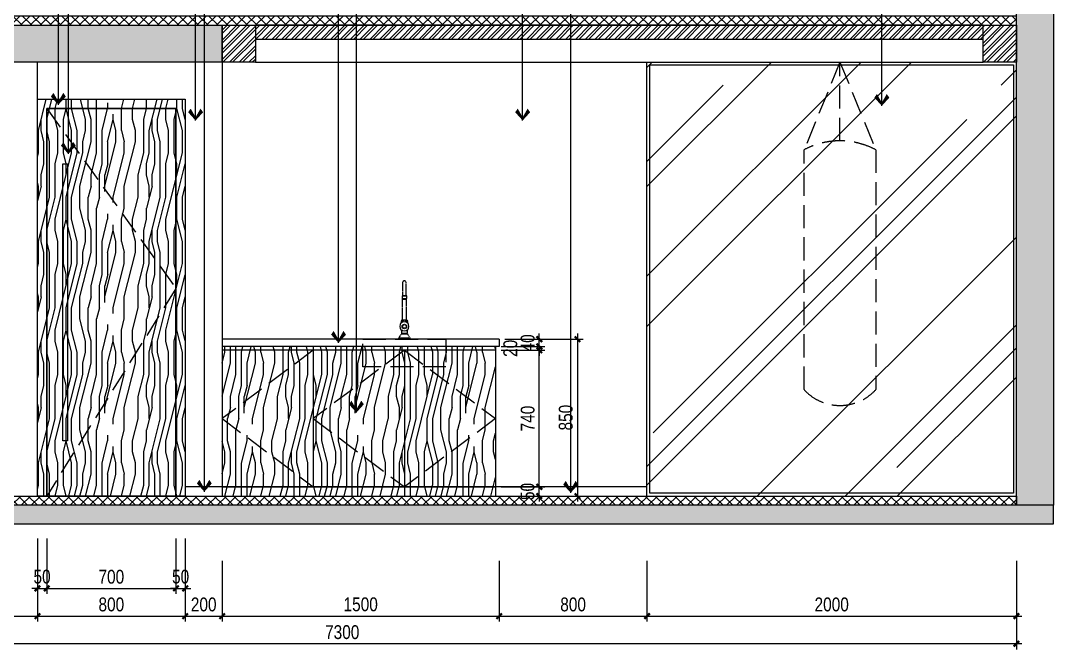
# Model space of a CAD drawing. Extents: x 468514 to 728049, y -74127 to 69080.
# Drawn here: x 510485 to 516076, y 37811 to 41216 of the extents above; entities that cross this region are included whole.
import ezdxf

# ---------------------------------------------------------------- set-up
doc = ezdxf.new("R2010")
doc.units = 0
doc.header["$LTSCALE"] = 500
doc.header["$MEASUREMENT"] = 0
doc.linetypes.add('DASH', pattern=[0.35, 0.25, -0.1])
doc.layers.get('Defpoints').update_dxf_attribs({"color": 229})
for name, color, linetype in [('E 立面填充', 250, 'Continuous'), ('E 立面墙体', 245, 'Continuous'), ('E 立面家具、洁具', 153, 'Continuous'), ('E 立面材料分格线', 8, 'Continuous'), ('E 立面材料类别线', 154, 'Continuous'), ('E 立面标注尺寸', 9, 'Continuous'), ('E 立面装饰完成线', 225, 'Continuous'), ('E 立面门', 107, 'Continuous')]:
    doc.layers.add(name, color=color, linetype=linetype)
doc.styles.add('PDC DIM', font='PMingLiU-ExtB.ttf', dxfattribs={"width": 0.85})
doc.dimstyles.new('PDC-A2', dxfattribs={"dimscale": 0, "dimtxt": 2.5, "dimasz": 1, "dimexe": 1, "dimexo": 1, "dimgap": 0.7, "dimtad": 1, "dimdec": 0, "dimtxsty": 'PDC DIM', "dimblk": 'ARCHTICK', "dimcen": 1, "dimdle": 1, "dimclrd": 8, "dimclre": 8, "dimclrt": 9, "dimadec": 0, "dimazin": 0, "dimtfac": 1, "dimtdec": 0, "dimtix": 1, "dimtmove": 2, "dimatfit": 3, "dimldrblk": 'PDC A2 T R', "dimfxl": 10, "dimfxlon": 1, "dimarcsym": 0})

# ---------------------------------------------------------------- blocks, each defined once
blk = doc.blocks.new('tap2_elev1')
at = {"linetype": 'ByBlock'}
for points in [[(7968427, -725742), (7968427, -723964, 1), (7967919, -723964), (7967919, -725742)], [(7968562, -729446, 0.6117894), (7968485, -729089), (7967860, -729089, 0.6117894), (7967783, -729446)], [(7967775, -729439, 0.0763619), (7967839, -729405, 0.1063697), (7967890, -729348, 0.1292533), (7967906, -729287, 0.1292533), (7967890, -729226, 0.1063697), (7967839, -729168, 0.0763619), (7967775, -729135, 0.0040245)], [(7968357, -729377, 0.0483287), (7968377, -729348, 0.1292533), (7968394, -729287, 0.1292533), (7968377, -729226, 0.1063697), (7968327, -729168, 0.0846637), (7968255, -729133, 0.0738588), (7968165, -729119, 0.0738588), (7968075, -729133, 0.0846637), (7968003, -729168, 0.1063697), (7967952, -729226, 0.1292533), (7967936, -729287, 0.1292533), (7967952, -729348, 0.0533601), (7967975, -729380, 0.0533601)], [(7968566, -729132, 0.0031887), (7968562, -729133, 0.0846637), (7968491, -729168, 0.1063697), (7968440, -729226, 0.1292533), (7968424, -729287, 0.1292533), (7968440, -729348, 0.1063697), (7968491, -729405, 0.0846637), (7968562, -729441, 0.0031887), (7968566, -729442, 0.0738588)]]:
    blk.add_lwpolyline(points, format="xyb", dxfattribs=at)
blk.add_lwpolyline([(7967906, -726149), (7968439, -726149, 0.4142136), (7968490, -726098), (7968490, -725768), (7967855, -725768), (7967855, -726098, 0.4142136)], format="xyb", close=True)
for points in [[(7967893, -725768), (7968452, -725768), (7968452, -725742), (7967893, -725742)], [(7967919, -726200), (7968427, -726200), (7968427, -726149), (7967919, -726149)], [(7967792, -731007), (7968554, -731007), (7968554, -730956), (7967792, -730956)], [(7967411, -731718), (7968935, -731718), (7968935, -731591), (7967411, -731591)]]:
    blk.add_lwpolyline(points, close=True)
for points in [[(7967919, -729089), (7967919, -726200)], [(7968427, -726200), (7968427, -729089)], [(7967411, -731591), (7967741, -731007), (7968604, -731007), (7968935, -731591)]]:
    blk.add_lwpolyline(points, dxfattribs=at)
for points in [[(7967697, -729492, 0.2815744), (7967697, -730443, 3.5514596)], [(7968648, -729492, 0.2815744), (7967697, -729492, 3.5514596)], [(7968648, -730443, 0.2815744), (7968648, -729492, 3.5514596)], [(7967697, -730443, 0.2815744), (7968648, -730443, 3.5514596)]]:
    blk.add_lwpolyline(points, format="xyb")
for points in [[(7967951, -730550), (7967766, -730550), (7967766, -730956), (7968579, -730956), (7968579, -730550), (7968394, -730550)], [(7967792, -730494), (7967792, -730550), (7967951, -730550)], [(7968394, -730550), (7968554, -730550), (7968554, -730494)]]:
    blk.add_lwpolyline(points)
for radius in [309, 251]:
    blk.add_circle((7968173, -729968), radius)
blk = doc.blocks.new('shubatai')
at = {"layer": 'E 立面家具、洁具'}
for p, q in [((513075.7, 37851.5), (511575.7, 37851.5)), ((511575.7, 37851.5), (511575.7, 37001.5)), ((513075.7, 37851.5), (513075.7, 37811.5)), ((513075.7, 37811.5), (511575.7, 37811.5)), ((513055.7, 37811.5), (513055.7, 37001.5)), ((513055.7, 37791.5), (511575.7, 37791.5)), ((512069, 37791.5), (512069, 37051.5)), ((512562.3, 37791.5), (512562.3, 37051.5)), ((511575.7, 37051.5), (513055.7, 37051.5))]:
    blk.add_line(p, q, dxfattribs=at)
at = {"layer": 'E 立面家具、洁具', "linetype": 'DASH'}
blk.add_lwpolyline([(512337.3, 37851.5), (512787.3, 37851.5), (512787.3, 37701.5), (512337.3, 37701.5)], close=True, dxfattribs=at)
at = {"layer": 'E 立面材料分格线', "linetype": 'DASH'}
for points in [[(512069, 37791.5), (511575.7, 37421.5), (512069, 37051.5)], [(512562.3, 37791.5), (512069, 37421.5), (512562.3, 37051.5)], [(512562.3, 37791.5), (513055.7, 37421.5), (512562.3, 37051.5)]]:
    blk.add_lwpolyline(points, dxfattribs=at)
at = {"layer": 'E 立面家具、洁具', "linetype": 'DASH', "xscale": 0.03937007874015749, "yscale": 0.03937007874015749, "zscale": 0.03937007874015749}
blk.add_blockref('tap2_elev1', (198854.7, 66659.3), dxfattribs=at)
blk = doc.blocks.new('_ArchTick')
at = {"color": 0, "linetype": 'ByBlock', "const_width": 0.4}
blk.add_lwpolyline([(-0.5, -0.5), (0.5, 0.5)], dxfattribs=at)
blk = doc.blocks.new('*D1251')
at = {"layer": 'Defpoints', "color": 0, "transparency": 16777216}
for p in [(510575.7, 38441), (510625.7, 38441), (510625.7, 38141)]:
    blk.add_point(p, dxfattribs=at)
at = {"layer": 'E 立面标注尺寸', "color": 8, "lineweight": -2, "transparency": 16777216}
for p, q in [((510575.7, 38411), (510575.7, 38111)), ((510625.7, 38411), (510625.7, 38111)), ((510575.7, 38141), (510545.7, 38141)), ((510575.7, 38141), (510625.7, 38141)), ((510625.7, 38141), (510655.7, 38141))]:
    blk.add_line(p, q, dxfattribs=at)
at = {"layer": 'E 立面标注尺寸', "color": 8, "lineweight": -2, "transparency": 16777216, "xscale": 29.99999882274668, "yscale": 29.99999882274668, "zscale": 29.99999882274668}
blk.add_blockref('_ArchTick', (510575.7, 38141), dxfattribs=at)
at = {"layer": 'E 立面标注尺寸', "color": 8, "lineweight": -2, "transparency": 16777216, "xscale": 29.99999882274668, "yscale": 29.99999882274668, "zscale": 29.99999882274668, "rotation": 180}
blk.add_blockref('_ArchTick', (510625.7, 38141), dxfattribs=at)
at = {"layer": 'E 立面标注尺寸', "color": 9, "transparency": 16777216, "insert": (510600.7, 38204.5), "char_height": 75, "attachment_point": 5, "style": 'PDC DIM'}
blk.add_mtext('50', dxfattribs=at)
blk = doc.blocks.new('PDC A2 T R')
at = {"color": 0, "linetype": 'ByBlock'}
blk.add_line((0, 0), (-2, 0), dxfattribs=at)
for points in [[(-2.15, 0.89), (-1.49, 1.35), (-0.6, 0), (0, 0)], [(-2.15, -0.89), (-1.49, -1.35), (-0.6, 0), (0, 0)]]:
    blk.add_solid(points, dxfattribs=at)
blk = doc.blocks.new('*D1252')
at = {"layer": 'Defpoints', "color": 0, "transparency": 16777216}
for p in [(510625.7, 38441), (511325.7, 38441), (511325.7, 38141)]:
    blk.add_point(p, dxfattribs=at)
at = {"layer": 'E 立面标注尺寸', "color": 8, "lineweight": -2, "transparency": 16777216}
for p, q in [((510625.7, 38411), (510625.7, 38111)), ((511325.7, 38411), (511325.7, 38111)), ((510595.7, 38141), (511355.7, 38141))]:
    blk.add_line(p, q, dxfattribs=at)
at = {"layer": 'E 立面标注尺寸', "color": 8, "lineweight": -2, "transparency": 16777216, "xscale": 29.99999882274668, "yscale": 29.99999882274668, "zscale": 29.99999882274668, "rotation": 180}
blk.add_blockref('_ArchTick', (510625.7, 38141), dxfattribs=at)
at = {"layer": 'E 立面标注尺寸', "color": 8, "lineweight": -2, "transparency": 16777216, "xscale": 29.99999882274668, "yscale": 29.99999882274668, "zscale": 29.99999882274668}
blk.add_blockref('_ArchTick', (511325.7, 38141), dxfattribs=at)
at = {"layer": 'E 立面标注尺寸', "color": 9, "transparency": 16777216, "insert": (510975.7, 38203.8), "char_height": 75, "attachment_point": 5, "style": 'PDC DIM'}
blk.add_mtext('700', dxfattribs=at)
blk = doc.blocks.new('*D1253')
at = {"layer": 'Defpoints', "color": 0, "transparency": 16777216}
for p in [(511325.7, 38441), (511375.7, 38441), (511375.7, 38141)]:
    blk.add_point(p, dxfattribs=at)
at = {"layer": 'E 立面标注尺寸', "color": 8, "lineweight": -2, "transparency": 16777216}
for p, q in [((511325.7, 38411), (511325.7, 38111)), ((511375.7, 38411), (511375.7, 38111)), ((511325.7, 38141), (511295.7, 38141)), ((511325.7, 38141), (511375.7, 38141)), ((511375.7, 38141), (511405.7, 38141))]:
    blk.add_line(p, q, dxfattribs=at)
at = {"layer": 'E 立面标注尺寸', "color": 8, "lineweight": -2, "transparency": 16777216, "xscale": 29.99999882274668, "yscale": 29.99999882274668, "zscale": 29.99999882274668}
blk.add_blockref('_ArchTick', (511325.7, 38141), dxfattribs=at)
at = {"layer": 'E 立面标注尺寸', "color": 8, "lineweight": -2, "transparency": 16777216, "xscale": 29.99999882274668, "yscale": 29.99999882274668, "zscale": 29.99999882274668, "rotation": 180}
blk.add_blockref('_ArchTick', (511375.7, 38141), dxfattribs=at)
at = {"layer": 'E 立面标注尺寸', "color": 9, "transparency": 16777216, "insert": (511350.7, 38204.5), "char_height": 75, "attachment_point": 5, "style": 'PDC DIM'}
blk.add_mtext('50', dxfattribs=at)
blk = doc.blocks.new('*D1255')
at = {"layer": 'Defpoints', "color": 0, "transparency": 16777216}
for p in [(509375.7, 38441), (510575.7, 38441), (510575.7, 37991)]:
    blk.add_point(p, dxfattribs=at)
at = {"layer": 'E 立面标注尺寸', "color": 8, "lineweight": -2, "transparency": 16777216}
for p, q in [((509375.7, 38291), (509375.7, 37961)), ((510575.7, 38291), (510575.7, 37961)), ((509345.7, 37991), (510605.7, 37991))]:
    blk.add_line(p, q, dxfattribs=at)
at = {"layer": 'E 立面标注尺寸', "color": 8, "lineweight": -2, "transparency": 16777216, "xscale": 29.99999882274668, "yscale": 29.99999882274668, "zscale": 29.99999882274668, "rotation": 180}
blk.add_blockref('_ArchTick', (509375.7, 37991), dxfattribs=at)
at = {"layer": 'E 立面标注尺寸', "color": 8, "lineweight": -2, "transparency": 16777216, "xscale": 29.99999882274668, "yscale": 29.99999882274668, "zscale": 29.99999882274668}
blk.add_blockref('_ArchTick', (510575.7, 37991), dxfattribs=at)
at = {"layer": 'E 立面标注尺寸', "color": 9, "transparency": 16777216, "insert": (509975.7, 38053.8), "char_height": 75, "attachment_point": 5, "style": 'PDC DIM'}
blk.add_mtext('1200', dxfattribs=at)
blk = doc.blocks.new('*D1256')
at = {"layer": 'Defpoints', "color": 0, "transparency": 16777216}
for p in [(510575.7, 38441), (511375.7, 38441), (511375.7, 37991)]:
    blk.add_point(p, dxfattribs=at)
at = {"layer": 'E 立面标注尺寸', "color": 8, "lineweight": -2, "transparency": 16777216}
for p, q in [((510575.7, 38291), (510575.7, 37961)), ((511375.7, 38291), (511375.7, 37961)), ((510545.7, 37991), (511405.7, 37991))]:
    blk.add_line(p, q, dxfattribs=at)
at = {"layer": 'E 立面标注尺寸', "color": 8, "lineweight": -2, "transparency": 16777216, "xscale": 29.99999882274668, "yscale": 29.99999882274668, "zscale": 29.99999882274668, "rotation": 180}
blk.add_blockref('_ArchTick', (510575.7, 37991), dxfattribs=at)
at = {"layer": 'E 立面标注尺寸', "color": 8, "lineweight": -2, "transparency": 16777216, "xscale": 29.99999882274668, "yscale": 29.99999882274668, "zscale": 29.99999882274668}
blk.add_blockref('_ArchTick', (511375.7, 37991), dxfattribs=at)
at = {"layer": 'E 立面标注尺寸', "color": 9, "transparency": 16777216, "insert": (510975.7, 38053.8), "char_height": 75, "attachment_point": 5, "style": 'PDC DIM'}
blk.add_mtext('800', dxfattribs=at)
blk = doc.blocks.new('*D1257')
at = {"layer": 'Defpoints', "color": 0, "transparency": 16777216}
for p in [(511375.7, 38441), (511575.7, 38441), (511575.7, 37991)]:
    blk.add_point(p, dxfattribs=at)
at = {"layer": 'E 立面标注尺寸', "color": 8, "lineweight": -2, "transparency": 16777216}
for p, q in [((511375.7, 38291), (511375.7, 37961)), ((511575.7, 38291), (511575.7, 37961)), ((511345.7, 37991), (511605.7, 37991))]:
    blk.add_line(p, q, dxfattribs=at)
at = {"layer": 'E 立面标注尺寸', "color": 8, "lineweight": -2, "transparency": 16777216, "xscale": 29.99999882274668, "yscale": 29.99999882274668, "zscale": 29.99999882274668, "rotation": 180}
blk.add_blockref('_ArchTick', (511375.7, 37991), dxfattribs=at)
at = {"layer": 'E 立面标注尺寸', "color": 8, "lineweight": -2, "transparency": 16777216, "xscale": 29.99999882274668, "yscale": 29.99999882274668, "zscale": 29.99999882274668}
blk.add_blockref('_ArchTick', (511575.7, 37991), dxfattribs=at)
at = {"layer": 'E 立面标注尺寸', "color": 9, "transparency": 16777216, "insert": (511475.7, 38053.8), "char_height": 75, "attachment_point": 5, "style": 'PDC DIM'}
blk.add_mtext('200', dxfattribs=at)
blk = doc.blocks.new('*D1258')
at = {"layer": 'Defpoints', "color": 0, "transparency": 16777216}
for p in [(511575.7, 38441), (513075.7, 38441), (513075.7, 37991)]:
    blk.add_point(p, dxfattribs=at)
at = {"layer": 'E 立面标注尺寸', "color": 8, "lineweight": -2, "transparency": 16777216}
for p, q in [((511575.7, 38291), (511575.7, 37961)), ((513075.7, 38291), (513075.7, 37961)), ((511545.7, 37991), (513105.7, 37991))]:
    blk.add_line(p, q, dxfattribs=at)
at = {"layer": 'E 立面标注尺寸', "color": 8, "lineweight": -2, "transparency": 16777216, "xscale": 29.99999882274668, "yscale": 29.99999882274668, "zscale": 29.99999882274668, "rotation": 180}
blk.add_blockref('_ArchTick', (511575.7, 37991), dxfattribs=at)
at = {"layer": 'E 立面标注尺寸', "color": 8, "lineweight": -2, "transparency": 16777216, "xscale": 29.99999882274668, "yscale": 29.99999882274668, "zscale": 29.99999882274668}
blk.add_blockref('_ArchTick', (513075.7, 37991), dxfattribs=at)
at = {"layer": 'E 立面标注尺寸', "color": 9, "transparency": 16777216, "insert": (512325.7, 38054.5), "char_height": 75, "attachment_point": 5, "style": 'PDC DIM'}
blk.add_mtext('1500', dxfattribs=at)
blk = doc.blocks.new('*D1259')
at = {"layer": 'Defpoints', "color": 0, "transparency": 16777216}
for p in [(513875.7, 38441), (515875.7, 38441), (515875.7, 37991)]:
    blk.add_point(p, dxfattribs=at)
at = {"layer": 'E 立面标注尺寸', "color": 8, "lineweight": -2, "transparency": 16777216}
for p, q in [((513875.7, 38291), (513875.7, 37961)), ((515875.7, 38291), (515875.7, 37961)), ((513845.7, 37991), (515905.7, 37991))]:
    blk.add_line(p, q, dxfattribs=at)
at = {"layer": 'E 立面标注尺寸', "color": 8, "lineweight": -2, "transparency": 16777216, "xscale": 29.99999882274668, "yscale": 29.99999882274668, "zscale": 29.99999882274668, "rotation": 180}
blk.add_blockref('_ArchTick', (513875.7, 37991), dxfattribs=at)
at = {"layer": 'E 立面标注尺寸', "color": 8, "lineweight": -2, "transparency": 16777216, "xscale": 29.99999882274668, "yscale": 29.99999882274668, "zscale": 29.99999882274668}
blk.add_blockref('_ArchTick', (515875.7, 37991), dxfattribs=at)
at = {"layer": 'E 立面标注尺寸', "color": 9, "transparency": 16777216, "insert": (514875.7, 38053.8), "char_height": 75, "attachment_point": 5, "style": 'PDC DIM'}
blk.add_mtext('2000', dxfattribs=at)
blk = doc.blocks.new('*D1260')
at = {"layer": 'Defpoints', "color": 0, "transparency": 16777216}
for p in [(508575.7, 38441), (515875.7, 38441), (508575.7, 37841)]:
    blk.add_point(p, dxfattribs=at)
at = {"layer": 'E 立面标注尺寸', "color": 8, "lineweight": -2, "transparency": 16777216}
for p, q in [((508575.7, 38141), (508575.7, 37811)), ((515875.7, 38141), (515875.7, 37811)), ((515905.7, 37841), (508545.7, 37841))]:
    blk.add_line(p, q, dxfattribs=at)
at = {"layer": 'E 立面标注尺寸', "color": 8, "lineweight": -2, "transparency": 16777216, "xscale": 29.99999882274668, "yscale": 29.99999882274668, "zscale": 29.99999882274668, "rotation": 180}
blk.add_blockref('_ArchTick', (508575.7, 37841), dxfattribs=at)
at = {"layer": 'E 立面标注尺寸', "color": 8, "lineweight": -2, "transparency": 16777216, "xscale": 29.99999882274668, "yscale": 29.99999882274668, "zscale": 29.99999882274668}
blk.add_blockref('_ArchTick', (515875.7, 37841), dxfattribs=at)
at = {"layer": 'E 立面标注尺寸', "color": 9, "transparency": 16777216, "insert": (512225.7, 37903.8), "char_height": 75, "attachment_point": 5, "style": 'PDC DIM'}
blk.add_mtext('7300', dxfattribs=at)
blk = doc.blocks.new('*D1290')
at = {"layer": 'Defpoints', "color": 0, "transparency": 16777216}
for p in [(513075.7, 38441), (513875.7, 38441), (513875.7, 37991)]:
    blk.add_point(p, dxfattribs=at)
at = {"layer": 'E 立面标注尺寸', "color": 8, "lineweight": -2, "transparency": 16777216}
for p, q in [((513075.7, 38291), (513075.7, 37961)), ((513875.7, 38291), (513875.7, 37961)), ((513045.7, 37991), (513905.7, 37991))]:
    blk.add_line(p, q, dxfattribs=at)
at = {"layer": 'E 立面标注尺寸', "color": 8, "lineweight": -2, "transparency": 16777216, "xscale": 29.99999882274668, "yscale": 29.99999882274668, "zscale": 29.99999882274668, "rotation": 180}
blk.add_blockref('_ArchTick', (513075.7, 37991), dxfattribs=at)
at = {"layer": 'E 立面标注尺寸', "color": 8, "lineweight": -2, "transparency": 16777216, "xscale": 29.99999882274668, "yscale": 29.99999882274668, "zscale": 29.99999882274668}
blk.add_blockref('_ArchTick', (513875.7, 37991), dxfattribs=at)
at = {"layer": 'E 立面标注尺寸', "color": 9, "transparency": 16777216, "insert": (513475.7, 38053.8), "char_height": 75, "attachment_point": 5, "style": 'PDC DIM'}
blk.add_mtext('800', dxfattribs=at)
blk = doc.blocks.new('*D1756')
at = {"layer": 'Defpoints', "color": 0, "transparency": 16777216}
for p in [(513055.7, 38691), (513292.8, 38691), (513055.7, 38641)]:
    blk.add_point(p, dxfattribs=at)
at = {"layer": 'E 立面标注尺寸', "color": 8, "lineweight": -2, "transparency": 16777216}
for p, q in [((513085.7, 38691), (513322.8, 38691)), ((513292.8, 38691), (513292.8, 38721)), ((513292.8, 38641), (513292.8, 38691)), ((513085.7, 38641), (513322.8, 38641)), ((513292.8, 38641), (513292.8, 38611))]:
    blk.add_line(p, q, dxfattribs=at)
at = {"layer": 'E 立面标注尺寸', "color": 8, "lineweight": -2, "transparency": 16777216, "xscale": 29.99999882274668, "yscale": 29.99999882274668, "zscale": 29.99999882274668}
for p, rotation in [((513292.8, 38691), 270), ((513292.8, 38641), 90)]:
    blk.add_blockref('_ArchTick', p, dxfattribs=dict(at, rotation=rotation))
at = {"layer": 'E 立面标注尺寸', "color": 9, "transparency": 16777216, "insert": (513229.3, 38666), "char_height": 75, "attachment_point": 5, "rotation": 90, "style": 'PDC DIM'}
blk.add_mtext('50', dxfattribs=at)
blk = doc.blocks.new('*D1757')
at = {"layer": 'Defpoints', "color": 0, "transparency": 16777216}
for p in [(513055.7, 39431), (513292.8, 39431), (513055.7, 38691)]:
    blk.add_point(p, dxfattribs=at)
at = {"layer": 'E 立面标注尺寸', "color": 8, "lineweight": -2, "transparency": 16777216}
for p, q in [((513085.7, 39431), (513322.8, 39431)), ((513292.8, 38661), (513292.8, 39461)), ((513085.7, 38691), (513322.8, 38691))]:
    blk.add_line(p, q, dxfattribs=at)
at = {"layer": 'E 立面标注尺寸', "color": 8, "lineweight": -2, "transparency": 16777216, "xscale": 29.99999882274668, "yscale": 29.99999882274668, "zscale": 29.99999882274668}
for p, rotation in [((513292.8, 39431), 90), ((513292.8, 38691), 270)]:
    blk.add_blockref('_ArchTick', p, dxfattribs=dict(at, rotation=rotation))
at = {"layer": 'E 立面标注尺寸', "color": 9, "transparency": 16777216, "insert": (513230, 39061), "char_height": 75, "attachment_point": 5, "rotation": 90, "style": 'PDC DIM'}
blk.add_mtext('740', dxfattribs=at)
blk = doc.blocks.new('*D1758')
at = {"layer": 'Defpoints', "color": 0, "transparency": 16777216}
for p in [(513055.7, 39451), (513055.7, 39431), (513292.8, 39451)]:
    blk.add_point(p, dxfattribs=at)
at = {"layer": 'E 立面标注尺寸', "color": 8, "lineweight": -2, "transparency": 16777216}
for p, q in [((513292.8, 39451), (513292.8, 39481)), ((513085.7, 39451), (513322.8, 39451)), ((513085.7, 39431), (513322.8, 39431)), ((513292.8, 39431), (513292.8, 39451)), ((513292.8, 39431), (513292.8, 39401))]:
    blk.add_line(p, q, dxfattribs=at)
at = {"layer": 'E 立面标注尺寸', "color": 8, "lineweight": -2, "transparency": 16777216, "xscale": 29.99999882274668, "yscale": 29.99999882274668, "zscale": 29.99999882274668}
for p, rotation in [((513292.8, 39451), 270), ((513292.8, 39431), 90)]:
    blk.add_blockref('_ArchTick', p, dxfattribs=dict(at, rotation=rotation))
at = {"layer": 'E 立面标注尺寸', "color": 9, "transparency": 16777216, "insert": (513136, 39441), "char_height": 75, "attachment_point": 5, "rotation": 90, "style": 'PDC DIM'}
blk.add_mtext('20', dxfattribs=at)
blk = doc.blocks.new('*D1759')
at = {"layer": 'Defpoints', "color": 0, "transparency": 16777216}
for p in [(513075.7, 39491), (513292.8, 39491), (513055.7, 39451)]:
    blk.add_point(p, dxfattribs=at)
at = {"layer": 'E 立面标注尺寸', "color": 8, "lineweight": -2, "transparency": 16777216}
for p, q in [((513105.7, 39491), (513322.8, 39491)), ((513292.8, 39491), (513292.8, 39521)), ((513292.8, 39451), (513292.8, 39491)), ((513085.7, 39451), (513322.8, 39451)), ((513292.8, 39451), (513292.8, 39421))]:
    blk.add_line(p, q, dxfattribs=at)
at = {"layer": 'E 立面标注尺寸', "color": 8, "lineweight": -2, "transparency": 16777216, "xscale": 29.99999882274668, "yscale": 29.99999882274668, "zscale": 29.99999882274668}
for p, rotation in [((513292.8, 39491), 270), ((513292.8, 39451), 90)]:
    blk.add_blockref('_ArchTick', p, dxfattribs=dict(at, rotation=rotation))
at = {"layer": 'E 立面标注尺寸', "color": 9, "transparency": 16777216, "insert": (513230, 39471), "char_height": 75, "attachment_point": 5, "rotation": 90, "style": 'PDC DIM'}
blk.add_mtext('40', dxfattribs=at)
blk = doc.blocks.new('*D1760')
at = {"layer": 'Defpoints', "color": 0, "transparency": 16777216}
for p in [(513075.7, 39491), (513085.7, 38641), (513499.6, 38641)]:
    blk.add_point(p, dxfattribs=at)
at = {"layer": 'E 立面标注尺寸', "color": 8, "lineweight": -2, "transparency": 16777216}
for p, q in [((513199.6, 39491), (513529.6, 39491)), ((513499.6, 39521), (513499.6, 38611)), ((513199.6, 38641), (513529.6, 38641))]:
    blk.add_line(p, q, dxfattribs=at)
at = {"layer": 'E 立面标注尺寸', "color": 8, "lineweight": -2, "transparency": 16777216, "xscale": 29.99999882274668, "yscale": 29.99999882274668, "zscale": 29.99999882274668}
for p, rotation in [((513499.6, 39491), 90), ((513499.6, 38641), 270)]:
    blk.add_blockref('_ArchTick', p, dxfattribs=dict(at, rotation=rotation))
at = {"layer": 'E 立面标注尺寸', "color": 9, "transparency": 16777216, "insert": (513436.2, 39066), "char_height": 75, "attachment_point": 5, "rotation": 90, "style": 'PDC DIM'}
blk.add_mtext('850', dxfattribs=at)

msp = doc.modelspace()

# ---------------------------------------------------------------- hatches: boundary and pattern name
at = {"layer": 'E 立面填充'}
h = msp.add_hatch(dxfattribs=at)
h.set_pattern_fill('钢筋混凝土', color=256, scale=10, pattern_type=2)
h.set_pattern_definition([(45, (14911.906, 0), (-35.355339, 35.355339), []), (50, (14911.906, 0), (71.726018, -6.2752135), [7.5, -82.5]), (355, (14911.906, 0), (-13.875133, 75.219213), [6, -66]), (100.4514, (14917.88, -0.52), (57.850938, 68.943954), [6.374019, -70.114211]), (46.1842, (14911.91, 20), (106.724105, -16.551901), [11.25, -123.75]), (96.6356, (14920.8, 18.62), (93.46627, 97.411787), [9.561029, -105.1713]), (351.1842, (14911.91, 20), (93.466195, 97.41186), [9, -99]), (21, (14921.906, 15), (59.690705, -40.261889), [7.5, -82.5]), (326, (14921.906, 15), (24.331533, 72.515005), [6, -66]), (71.4514, (14926.88, 11.645), (84.022263, 32.25305), [6.374019, -70.114211]), (37.5, (14911.906, 0), (1.2159855, 33.2893854), [0.5, -65.2, 0.5, -67, 0.5, -66.25]), (7.5, (14911.906, 0), (26.3069537, 39.4411712), [0.5, -38.2, 0.5, -63.7, 0.5, -25.25]), (327.5, (14889.606, 0), (53.3822436, -2.2554872), [0.5, -25, 0.5, -78, 0.5, -103.5]), (317.5, (14879.606, 0), (58.318617, 10.0104982), [0.5, -32.5, 0.5, -51.8, 0.5, -73.5])])
h.paths.add_polyline_path([(516075.7, 38591), (515875.7, 38591), (515875.7, 43891), (516075.7, 43891)])
h = msp.add_hatch(dxfattribs=at)
h.set_pattern_fill('ANSI37', color=256, scale=300)
h.set_pattern_definition([(45, (9511.906, -250), (-26.5165043, 26.5165043), []), (135, (9511.906, -250), (-26.5165043, -26.5165043), [])])
h.paths.add_polyline_path([(508575.7, 41191), (515875.7, 41191), (515875.7, 41241), (508575.7, 41241)])
h = msp.add_hatch(dxfattribs=at)
h.set_pattern_fill('钢筋混凝土', color=256, scale=10, pattern_type=2)
h.set_pattern_definition([(45, (0, -200), (-35.355339, 35.355339), []), (50, (0, -200), (71.726018, -6.2752135), [7.5, -82.5]), (355, (0, -200), (-13.875133, 75.219213), [6, -66]), (100.4514, (5.98, -200.52), (57.850938, 68.943954), [6.374019, -70.114211]), (46.1842, (0, -180), (106.724105, -16.551901), [11.25, -123.75]), (96.6356, (8.89, -181.38), (93.46627, 97.411787), [9.561029, -105.1713]), (351.1842, (0, -180), (93.466195, 97.41186), [9, -99]), (21, (10, -185), (59.690705, -40.261889), [7.5, -82.5]), (326, (10, -185), (24.331533, 72.515005), [6, -66]), (71.4514, (14.974, -188.355), (84.022263, 32.25305), [6.374019, -70.114211]), (37.5, (0, -200), (1.2159855, 33.2893854), [0.5, -65.2, 0.5, -67, 0.5, -66.25]), (7.5, (0, -200), (26.3069537, 39.4411712), [0.5, -38.2, 0.5, -63.7, 0.5, -25.25]), (327.5, (-22.3, -200), (53.3822436, -2.2554872), [0.5, -25, 0.5, -78, 0.5, -103.5]), (317.5, (-32.3, -200), (58.318617, 10.0104982), [0.5, -32.5, 0.5, -51.8, 0.5, -73.5])])
h.paths.add_polyline_path([(511575.7, 40991), (508575.7, 40991), (508575.7, 41191), (511575.7, 41191)])
h = msp.add_hatch(dxfattribs=at)
h.set_pattern_fill('ANSI32', color=256, scale=100)
h.set_pattern_definition([(45, (-31217.905, 35966), (-26.5165043, 26.5165043), []), (45, (-31200.227, 35966), (-26.5165043, 26.5165043), [])])
h.paths.add_polyline_path([(511575.7, 41191), (511755.7, 41191), (511755.7, 40991), (511575.7, 40991)])
h.paths.add_polyline_path([(511755.7, 41116), (515695.7, 41116), (515695.7, 41191), (511755.7, 41191)])
h.paths.add_polyline_path([(515695.7, 41191), (515875.7, 41191), (515875.7, 40991), (515695.7, 40991)])
h = msp.add_hatch(dxfattribs=at)
h.set_pattern_fill('AR-RROOF', color=256, scale=800, angle=45)
h.paths.add_polyline_path([(515875.7, 40991), (513875.7, 40991), (513875.7, 38641), (515875.7, 38641)])
h = msp.add_hatch(dxfattribs=at)
h.set_pattern_fill('木纹5', color=256, scale=150, angle=90, pattern_type=2)
h.set_pattern_definition([(90, (-16354.5, 0), (-600, 4e-14), [120, -180, 60, -240]), (90, (-16369.5, 420), (-600, 4e-14), [120, -480]), (90, (-16399.5, 360), (-600, 4e-14), [60, -540]), (90, (-16414.5, 30), (-600, 4e-14), [30, -420, 30, -120]), (90, (-16444.5, 240), (-600, 4e-14), [120, -180, 30, -270]), (90, (-16459.5, 90), (-600, 4e-14), [90, -510]), (90, (-16474.5, 240), (-600, 4e-14), [180, -420]), (90, (-16489.5, 60), (-600, 4e-14), [120, -480]), (90, (-16504.5, 300), (-600, 4e-14), [300, -300]), (90, (-16534.5, 120), (-600, 4e-14), [60, -180, 120, -240]), (90, (-16549.5, 540), (-600, 4e-14), [120, -480]), (90, (-16564.5, 420), (-600, 4e-14), [60, -540]), (90, (-16579.5, 300), (-600, 4e-14), [60, -540]), (90, (-16594.5, 1e-14), (-600, 4e-14), [120, -480]), (90, (-16609.5, 300), (-600, 4e-14), [120, -480]), (90, (-16639.5, 300), (-600, 4e-14), [120, -120, 120, -240]), (90, (-16669.5, 180), (-600, 4e-14), [60, -300, 120, -120]), (90, (-16684.5, 300), (-600, 4e-14), [180, -420]), (90, (-16714.5, 300), (-600, 4e-14), [120, -480]), (90, (-16729.5, 60), (-600, 4e-14), [180, -240, 60, -120]), (90, (-16759.5, 60), (-600, 4e-14), [300, -300]), (90, (-16774.5, 420), (-600, 4e-14), [60, -540]), (90, (-16789.5, 240), (-600, 4e-14), [120, -480]), (90, (-16804.5, 120), (-600, 4e-14), [60, -240, 60, -240]), (90, (-16819.5, 60), (-600, 4e-14), [60, -180, 120, -240]), (90, (-16834.5, 180), (-600, 4e-14), [60, -300, 60, -180]), (90, (-16849.5, 300), (-600, 4e-14), [180, -420]), (90, (-16879.5, 60), (-600, 4e-14), [120, -480]), (90, (-16894.5, 360), (-600, 4e-14), [60, -540]), (90, (-16909.5, 480), (-600, 4e-14), [60, -540]), (104.036243, (-16399.5, 420), (2e-08, 600), [61.8, -2412.0633]), (104.036243, (-16534.5, 480), (2e-08, 600), [61.8, -2412.0633]), (104.036243, (-16894.5, 420), (2e-08, 600), [61.8, -2412.0633]), (104.036243, (-16669.5, 240), (2e-08, 600), [61.8, -2412.0633]), (104.036243, (-16759.5, 360), (2e-08, 600), [61.8, -2412.0633]), (104.036243, (-16714.5, 420), (2e-08, 600), [61.8, -2412.0633]), (104.036243, (-16819.5, 120), (2e-08, 600), [61.8, -2412.0633]), (104.036243, (-16789.5, 360), (2e-08, 600), [61.8, -2412.0633]), (104.036243, (-16564.5, 480), (2e-08, 600), [123.6, -2350.2633]), (104.036243, (-16609.5, 420), (2e-08, 600), [123.6, -2350.2633]), (104.036243, (-16639.5, 420), (2e-08, 600), [123.6, -2350.2633]), (255.963757, (-16444.5, 240), (2e-08, -600), [61.8, -123.6, 61.8, -2226.6633]), (255.963757, (-16534.5, 120), (2e-08, -600), [61.8, -2412.0633]), (255.963757, (-16804.5, 120), (2e-08, -600), [123.6, -2350.2633]), (284.036243, (-16369.5, 420), (-2e-08, -600), [61.8, -2412.0633]), (75.963757, (-16369.5, 540), (-2e-08, 600), [61.8, -2412.0633]), (75.963757, (-16579.5, 360), (-2e-08, 600), [61.8, -2412.0633]), (75.963757, (-16684.5, 480), (-2e-08, 600), [61.8, -2412.0633]), (75.963757, (-16729.5, 240), (-2e-08, 600), [61.8, -2412.0633]), (75.963757, (-16804.5, 180), (-2e-08, 600), [61.8, -2412.0633]), (75.963757, (-16834.5, 240), (-2e-08, 600), [61.8, -2412.0633]), (75.963757, (-16729.5, 240), (-2e-08, 600), [61.8, -2412.0633]), (75.963757, (-16819.5, 420), (-2e-08, 600), [247.2, -2226.6633]), (75.963757, (-16414.5, 60), (-2e-08, 600), [247.2, -2226.6633]), (75.963757, (-16459.5, 120), (-2e-08, 600), [247.2, -2226.6633]), (75.963757, (-16489.5, 180), (-2e-08, 600), [61.8, -123.6, 123.6, -2164.8633]), (75.963757, (-16534.5, 180), (-2e-08, 600), [123.6, -123.6, 123.6, -2103.0633]), (75.963757, (-16594.5, 120), (-2e-08, 600), [247.2, -2226.6633]), (75.963757, (-16639.5, 60), (-2e-08, 600), [247.2, -2226.6633]), (75.963757, (-16669.5, 60), (-2e-08, 600), [247.2, -2226.6633]), (75.963757, (-16849.5, 480), (-2e-08, 600), [61.8, -2412.0633]), (75.963768, (-16909.5, 540), (-0.000115, 600), [123.6, -2350.2633]), (75.963768, (-16879.5, 180), (-0.000115, 600), [123.6, -2350.2633]), (75.963758, (-16354.5, 120), (-1e-05, 600), [247.2, -2226.6633]), (75.963758, (-16774.5, 480), (-1e-05, 600), [185.4, -2288.4633]), (75.963758, (-16729.5, 540), (-1e-05, 600), [370.8, -2103.0633])])
h.paths.add_polyline_path([(510575.7, 40791), (511375.7, 40791), (511375.7, 38641), (510575.7, 38641)])
h = msp.add_hatch(dxfattribs=at)
h.set_pattern_fill('木纹5', color=256, scale=150, angle=90, pattern_type=2)
h.set_pattern_definition([(90, (0, 0), (-600, 4e-14), [120, -180, 60, -240]), (90, (-15, 420), (-600, 4e-14), [120, -480]), (90, (-45, 360), (-600, 4e-14), [60, -540]), (90, (-60, 30), (-600, 4e-14), [30, -420, 30, -120]), (90, (-90, 240), (-600, 4e-14), [120, -180, 30, -270]), (90, (-105, 90), (-600, 4e-14), [90, -510]), (90, (-120, 240), (-600, 4e-14), [180, -420]), (90, (-135, 60), (-600, 4e-14), [120, -480]), (90, (-150, 300), (-600, 4e-14), [300, -300]), (90, (-180, 120), (-600, 4e-14), [60, -180, 120, -240]), (90, (-195, 540), (-600, 4e-14), [120, -480]), (90, (-210, 420), (-600, 4e-14), [60, -540]), (90, (-225, 300), (-600, 4e-14), [60, -540]), (90, (-240, 1e-14), (-600, 4e-14), [120, -480]), (90, (-255, 300), (-600, 4e-14), [120, -480]), (90, (-285, 300), (-600, 4e-14), [120, -120, 120, -240]), (90, (-315, 180), (-600, 4e-14), [60, -300, 120, -120]), (90, (-330, 300), (-600, 4e-14), [180, -420]), (90, (-360, 300), (-600, 4e-14), [120, -480]), (90, (-375, 60), (-600, 4e-14), [180, -240, 60, -120]), (90, (-405, 60), (-600, 4e-14), [300, -300]), (90, (-420, 420), (-600, 4e-14), [60, -540]), (90, (-435, 240), (-600, 4e-14), [120, -480]), (90, (-450, 120), (-600, 4e-14), [60, -240, 60, -240]), (90, (-465, 60), (-600, 4e-14), [60, -180, 120, -240]), (90, (-480, 180), (-600, 4e-14), [60, -300, 60, -180]), (90, (-495, 300), (-600, 4e-14), [180, -420]), (90, (-525, 60), (-600, 4e-14), [120, -480]), (90, (-540, 360), (-600, 4e-14), [60, -540]), (90, (-555, 480), (-600, 4e-14), [60, -540]), (104.036243, (-45, 420), (2e-08, 600), [61.8, -2412.0633]), (104.036243, (-180, 480), (2e-08, 600), [61.8, -2412.0633]), (104.036243, (-540, 420), (2e-08, 600), [61.8, -2412.0633]), (104.036243, (-315, 240), (2e-08, 600), [61.8, -2412.0633]), (104.036243, (-405, 360), (2e-08, 600), [61.8, -2412.0633]), (104.036243, (-360, 420), (2e-08, 600), [61.8, -2412.0633]), (104.036243, (-465, 120), (2e-08, 600), [61.8, -2412.0633]), (104.036243, (-435, 360), (2e-08, 600), [61.8, -2412.0633]), (104.036243, (-210, 480), (2e-08, 600), [123.6, -2350.2633]), (104.036243, (-255, 420), (2e-08, 600), [123.6, -2350.2633]), (104.036243, (-285, 420), (2e-08, 600), [123.6, -2350.2633]), (255.963757, (-90, 240), (2e-08, -600), [61.8, -123.6, 61.8, -2226.6633]), (255.963757, (-180, 120), (2e-08, -600), [61.8, -2412.0633]), (255.963757, (-450, 120), (2e-08, -600), [123.6, -2350.2633]), (284.036243, (-15, 420), (-2e-08, -600), [61.8, -2412.0633]), (75.963757, (-15, 540), (-2e-08, 600), [61.8, -2412.0633]), (75.963757, (-225, 360), (-2e-08, 600), [61.8, -2412.0633]), (75.963757, (-330, 480), (-2e-08, 600), [61.8, -2412.0633]), (75.963757, (-375, 240), (-2e-08, 600), [61.8, -2412.0633]), (75.963757, (-450, 180), (-2e-08, 600), [61.8, -2412.0633]), (75.963757, (-480, 240), (-2e-08, 600), [61.8, -2412.0633]), (75.963757, (-375, 240), (-2e-08, 600), [61.8, -2412.0633]), (75.963757, (-465, 420), (-2e-08, 600), [247.2, -2226.6633]), (75.963757, (-60, 60), (-2e-08, 600), [247.2, -2226.6633]), (75.963757, (-105, 120), (-2e-08, 600), [247.2, -2226.6633]), (75.963757, (-135, 180), (-2e-08, 600), [61.8, -123.6, 123.6, -2164.8633]), (75.963757, (-180, 180), (-2e-08, 600), [123.6, -123.6, 123.6, -2103.0633]), (75.963757, (-240, 120), (-2e-08, 600), [247.2, -2226.6633]), (75.963757, (-285, 60), (-2e-08, 600), [247.2, -2226.6633]), (75.963757, (-315, 60), (-2e-08, 600), [247.2, -2226.6633]), (75.963757, (-495, 480), (-2e-08, 600), [61.8, -2412.0633]), (75.963768, (-555, 540), (-0.000115, 600), [123.6, -2350.2633]), (75.963768, (-525, 180), (-0.000115, 600), [123.6, -2350.2633]), (75.963758, (7e-15, 120), (-1e-05, 600), [247.2, -2226.6633]), (75.963758, (-420, 480), (-1e-05, 600), [185.4, -2288.4633]), (75.963758, (-375, 540), (-1e-05, 600), [370.8, -2103.0633])])
h.paths.add_polyline_path([(513055.7, 38641), (511575.7, 38641), (511575.7, 39451), (513055.7, 39451)])
h = msp.add_hatch(dxfattribs=at)
h.set_pattern_fill('ANSI37', color=256, scale=300)
h.set_pattern_definition([(45, (14911.906, 0), (-26.5165043, 26.5165043), []), (135, (14911.906, 0), (-26.5165043, -26.5165043), [])])
h.paths.add_polyline_path([(515875.7, 38591), (508575.7, 38591), (508575.7, 38641), (515875.7, 38641)])
h = msp.add_hatch(color=256, dxfattribs=at)
h.dxf.hatch_style = 1
h.paths.add_polyline_path([(508375.7, 38491), (516075.7, 38491), (516075.7, 38591), (508375.7, 38591)])

# ---------------------------------------------------------------- linework, layer by layer
at = {"layer": 'E 立面墙体'}
for points in [[(516075.7, 38591), (515875.7, 38591), (515875.7, 43891), (516075.7, 43891)], [(511575.7, 40991), (508575.7, 40991), (508575.7, 41191), (511575.7, 41191)], [(511575.7, 41191), (511755.7, 41191), (511755.7, 40991), (511575.7, 40991)], [(511755.7, 41116), (515695.7, 41116), (515695.7, 41191), (511755.7, 41191)], [(515695.7, 41191), (515875.7, 41191), (515875.7, 40991), (515695.7, 40991)], [(508375.7, 38491), (516075.7, 38491), (516075.7, 38591), (508375.7, 38591)]]:
    msp.add_lwpolyline(points, close=True, dxfattribs=at)
at = {"layer": 'E 立面家具、洁具'}
msp.add_line((513875.7, 38691), (511375.7, 38691), dxfattribs=at)
at = {"layer": 'E 立面家具、洁具', "linetype": 'DASH'}
for points in [[(514920.3, 40565), (514920.3, 40991), (514726, 40516.5)], [(514920.3, 40991), (515114.5, 40516.5)]]:
    msp.add_lwpolyline(points, dxfattribs=at)
msp.add_lwpolyline([(514726, 40516.5, -0.249678), (515114.5, 40516.5), (515114.5, 39217.5, -0.440154), (514726, 39217.5)], format="xyb", close=True, dxfattribs=at)
at = {"layer": 'E 立面材料分格线'}
msp.add_line((510575.7, 38641), (510575.7, 40991), dxfattribs=at)
at = {"layer": 'E 立面材料分格线', "linetype": 'DASH'}
msp.add_lwpolyline([(510625.7, 40741), (511325.7, 39766), (510625.7, 38641)], dxfattribs=at)
at = {"layer": 'E 立面材料类别线'}
for p, q in [((511575.7, 40991), (511575.7, 38641)), ((511575.7, 40991), (511575.7, 38641)), ((511755.7, 40991), (515695.7, 40991)), ((513875.7, 38641), (513875.7, 40991))]:
    msp.add_line(p, q, dxfattribs=at)
msp.add_lwpolyline([(513890.7, 40976), (515860.7, 40976), (515860.7, 38656), (513890.7, 38656)], close=True, dxfattribs=at)
at = {"layer": 'E 立面装饰完成线'}
for points in [[(508575.7, 41191), (515875.7, 41191), (515875.7, 41241), (508575.7, 41241)], [(515875.7, 38591), (508575.7, 38591), (508575.7, 38641), (515875.7, 38641)]]:
    msp.add_lwpolyline(points, close=True, dxfattribs=at)
at = {"layer": 'E 立面门'}
for points in [[(510575.7, 40791), (511375.7, 40791), (511375.7, 38641), (510575.7, 38641)], [(510625.7, 40741), (511325.7, 40741), (511325.7, 38641), (510625.7, 38641)], [(510713.2, 40441), (510738.2, 40441), (510738.2, 38941), (510713.2, 38941)]]:
    msp.add_lwpolyline(points, close=True, dxfattribs=at)
msp.add_lwpolyline([(511325.7, 38641), (511325.7, 40741), (510625.7, 40741), (510625.7, 38641)], dxfattribs=at)

# ---------------------------------------------------------------- block references
at = {"layer": 'E 立面家具、洁具'}
msp.add_blockref('shubatai', (0, 1639.5), dxfattribs=at)

# ---------------------------------------------------------------- dimensions: what is measured, and where the dimension line sits
at = {"layer": 'E 立面标注尺寸'}
for base, p1, p2, picture, middle in [((513292.8, 39491), (513055.7, 39451), (513075.7, 39491), '*D1759', (513230, 39471)), ((513499.6, 38641), (513075.7, 39491), (513085.7, 38641), '*D1760', (513436.2, 39066)), ((513292.8, 39431), (513055.7, 38691), (513055.7, 39431), '*D1757', (513230, 39061)), ((513292.8, 38691), (513055.7, 38641), (513055.7, 38691), '*D1756', (513229.3, 38666))]:
    dim = msp.add_linear_dim(base=base, p1=p1, p2=p2, angle=90, dimstyle='PDC-A2', override={"dimscale": 29.999999}, dxfattribs=at)
    dim.commit()
    dim.dimension.update_dxf_attribs({"geometry": picture, "text_midpoint": middle})
dim = msp.add_linear_dim(base=(513292.8, 39451), p1=(513055.7, 39431), p2=(513055.7, 39451), angle=90, dimstyle='PDC-A2', override={"dimscale": 29.999999}, dxfattribs=at)
dim.commit()
dim.dimension.update_dxf_attribs({"geometry": '*D1758', "text_midpoint": (513136, 39441), "dimtype": 160})
for base, p1, p2, picture, middle in [((508575.7, 37841), (515875.7, 38441), (508575.7, 38441), '*D1260', (512225.7, 37903.8)), ((510575.7, 37991), (509375.7, 38441), (510575.7, 38441), '*D1255', (509975.7, 38053.8)), ((510625.7, 38141), (510575.7, 38441), (510625.7, 38441), '*D1251', (510600.7, 38204.5)), ((511375.7, 37991), (510575.7, 38441), (511375.7, 38441), '*D1256', (510975.7, 38053.8)), ((511325.7, 38141), (510625.7, 38441), (511325.7, 38441), '*D1252', (510975.7, 38203.8)), ((511375.7, 38141), (511325.7, 38441), (511375.7, 38441), '*D1253', (511350.7, 38204.5)), ((511575.7, 37991), (511375.7, 38441), (511575.7, 38441), '*D1257', (511475.7, 38053.8)), ((513075.7, 37991), (511575.7, 38441), (513075.7, 38441), '*D1258', (512325.7, 38054.5)), ((513875.7, 37991), (513075.7, 38441), (513875.7, 38441), '*D1290', (513475.7, 38053.8)), ((515875.7, 37991), (513875.7, 38441), (515875.7, 38441), '*D1259', (514875.7, 38053.8))]:
    dim = msp.add_linear_dim(base=base, p1=p1, p2=p2, dimstyle='PDC-A2', override={"dimscale": 29.999999}, dxfattribs=at)
    dim.commit()
    dim.dimension.update_dxf_attribs({"geometry": picture, "text_midpoint": middle})

# ---------------------------------------------------------------- leaders
at = {"layer": 'E 立面标注尺寸', "annotation_type": 0, "has_hookline": 1, "hookline_direction": 0}
for points, text_width in [([(509687.3, 40527.6), (509687.3, 44591), (509873.3, 44591)], 1129.7), ([(511431.9, 40675.1), (511431.9, 44591), (511600.3, 44591)], 344.7), ([(512205.8, 39470.9), (512205.8, 44591), (512482.3, 44591)], 356.9), ([(513202.6, 40675.1), (513202.6, 44591), (513565.5, 44591)], 344.7), ([(515147.1, 40754.3), (515147.1, 44591), (515322.3, 44591)], 174.5), ([(510688.9, 40760.4), (510688.9, 44441), (510854.4, 44441)], 265), ([(511479.2, 38664.9), (511479.2, 44441), (511598.5, 44441)], 357.2), ([(512302.3, 39093.3), (512302.3, 44441), (512483.6, 44441)], 265.7), ([(513462.7, 38659), (513462.7, 44441), (513571.7, 44441)], 357.2), ([(510743.2, 40493.9), (510743.2, 44291), (510853, 44291)], 168.1)]:
    msp.add_leader(points, dimstyle='PDC-A2', override={"dimscale": 29.999999, "dimtad": 0}, dxfattribs=dict(at, text_width=text_width))

doc.saveas('drawing.dxf')
